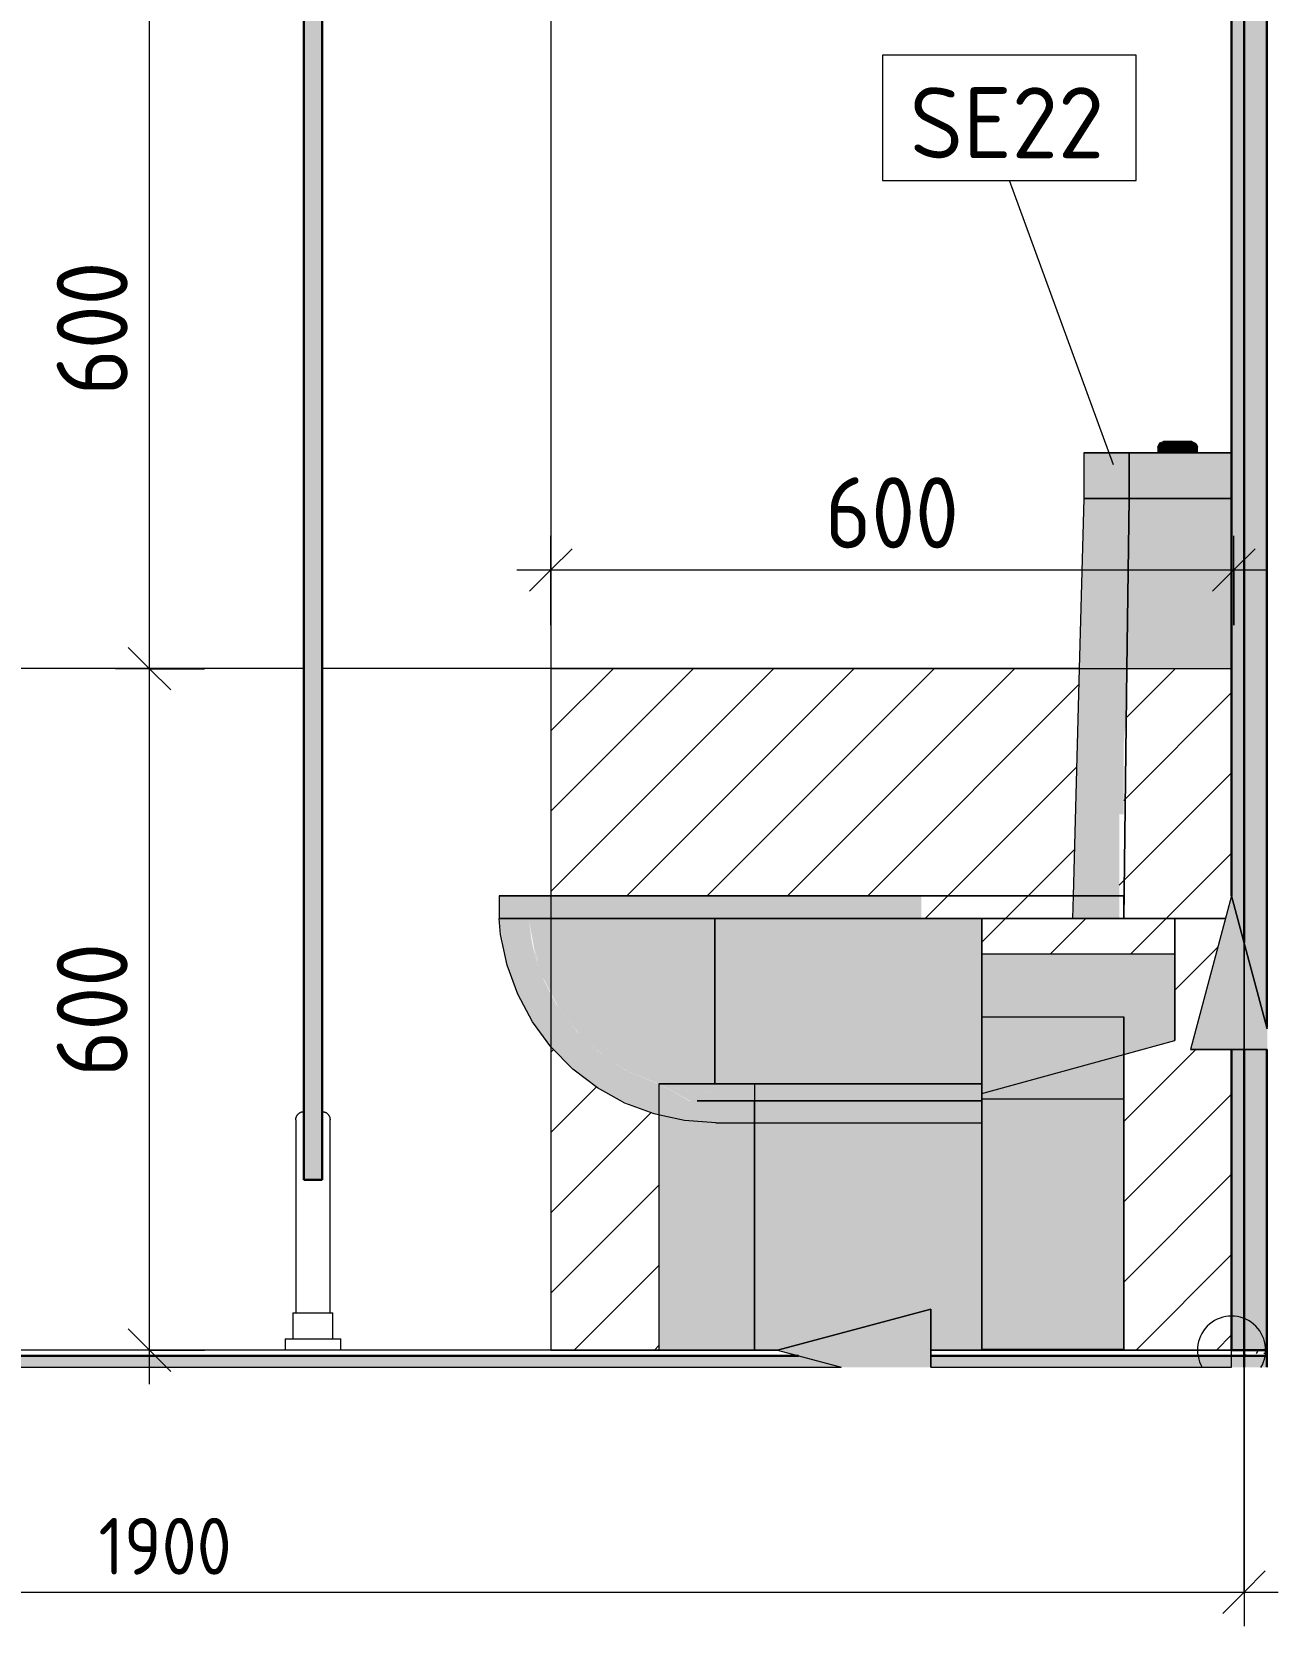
# Model space of a CAD drawing. Header units: millimetres. Extents: x 88919 to 135993, y -1987 to 12871.
# Drawn here: x 134895 to 135993, y 8157 to 9561 of the extents above; entities that cross this region are included whole.
import ezdxf

# ---------------------------------------------------------------- set-up
doc = ezdxf.new("R2010")
doc.units = ezdxf.units.MM
for name, color, linetype, lineweight in [('A-ANNO-DIMS', 7, 'Continuous', 9), ('A-ANNO-DIMS-25', 7, 'Continuous', 9), ('A-DETL', 7, 'Continuous', 9), ('A-DETL-GENF', 7, 'Continuous', 9), ('A-FLOR', 7, 'Continuous', 9), ('A-GENM', 7, 'Continuous', 9), ('A-GENM-1', 7, 'Continuous', 30), ('A-WALL-PATT', 7, 'Continuous', 9), ('P-SANR-FIXT', 7, 'Continuous', 9), ('P-SANR-FIXT-IDEN', 7, 'Continuous', 9)]:
    doc.layers.add(name, color=color, linetype=linetype, lineweight=lineweight)
for name, color, linetype, lineweight, true_color in [('A-DETL-GENF-2', 7, 'Continuous', 9, 0xe0e0e0), ('A-FLOR-1', 7, 'Continuous', 9, 0x787878), ('A-FLOR-FNSH-1', 7, 'Continuous', 30, 0x3c3c3c), ('A-WALL-4', 7, 'Continuous', 30, 0x3c3c3c), ('A-WALL-FNSH-2', 7, 'Continuous', 30, 0x3c3c3c), ('I-WALL-1', 7, 'Continuous', 9, 0x787878)]:
    doc.layers.add(name, color=color, linetype=linetype, lineweight=lineweight, true_color=true_color)
doc.layers.add('P-SANR-FIXT-2', color=7, linetype='Continuous', lineweight=9, transparency=0.7)
doc.styles.add('GOST Common_7', font='GOST_Common.ttf', dxfattribs={"height": 62.5})
doc.styles.add('ISOCPEUR_2', font='isocpeur.ttf', dxfattribs={"width": 0.9, "height": 62.5})
doc.styles.add('ISOCPEUR_3', font='isocpeur.ttf', dxfattribs={"width": 0.9, "height": 50})
doc.dimstyles.new('ISO-2_0_0_9К_Средний_округл2', dxfattribs={"dimscale": 304.8, "dimtxt": 49.799059, "dimasz": 0.123031, "dimexe": 0.098425, "dimexo": 0, "dimgap": 0, "dimtad": 1, "dimdec": 0, "dimrnd": 10, "dimzin": 0, "dimdsep": 46, "dimtxsty": 'ISOCPEUR_3', "dimblk1": 'OBLIQUE', "dimblk2": 'OBLIQUE', "dimsah": 1, "dimcen": 0.09, "dimdle": 0.098425, "dimazin": 0, "dimtfac": 1, "dimtdec": 4, "dimtix": 1, "dimtmove": 0, "dimatfit": 3, "dimfxl": 1, "dimtvp": 1, "dimtolj": 1, "dimtzin": 0, "dimarcsym": 2})
doc.dimstyles.new('ISO-2_5_0_9К_БОЛЬШОЙ_1', dxfattribs={"dimscale": 304.8, "dimtxt": 62.248823, "dimasz": 0.123031, "dimexe": 0.098425, "dimexo": 0.246063, "dimgap": 0, "dimtad": 1, "dimdec": 0, "dimrnd": 10, "dimzin": 0, "dimdsep": 46, "dimtxsty": 'ISOCPEUR_2', "dimblk1": 'OBLIQUE', "dimblk2": 'OBLIQUE', "dimsah": 1, "dimcen": 0.09, "dimdle": 0.098425, "dimazin": 0, "dimtfac": 1, "dimtdec": 4, "dimtix": 1, "dimtmove": 0, "dimatfit": 3, "dimfxl": 1, "dimtvp": 1, "dimtolj": 1, "dimtzin": 0, "dimarcsym": 2})
pattern_1 = [(0, (125982.7886, 0), (30.48, 7.62), [2.515, -20.345, 2.515, -20.345, -121.92]), (0, (125982.7886, 0), (30.48, 7.62), [-45.72, 2.515, -43.205, 2.515, -20.345, -53.34]), (0, (125982.7886, 0), (30.48, 7.62), [-114.3, 2.515, -12.725, 2.515, -35.585]), (120, (125994.2186, 3.81), (-21.8391136, 22.5864543), [2.515, -20.345, 2.515, -20.345, -121.92]), (120, (125994.2186, 3.81), (-21.8391136, 22.5864543), [-45.72, 2.515, -43.205, 2.515, -20.345, -53.34]), (120, (125994.2186, 3.81), (-21.8391136, 22.5864543), [-114.3, 2.515, -12.725, 2.515, -35.585]), (240, (125998.0286, 19.05), (-8.6408864, -30.2064543), [2.515, -20.345, 2.515, -20.345, -121.92]), (240, (125998.0286, 19.05), (-8.6408864, -30.2064543), [-45.72, 2.515, -43.205, 2.515, -20.345, -53.34]), (240, (125998.0286, 19.05), (-8.6408864, -30.2064543), [-114.3, 2.515, -12.725, 2.515, -35.585])]
pattern_2 = [(45, (125982.79, 0), (-35.35534, 35.35534), [])]

# ---------------------------------------------------------------- blocks, each defined once
blk = doc.blocks.new('131_Сантехническая перегородка_Дверь 5 - СД-1-30835617-Развертка 3_27-4')
at = {"layer": 'A-GENM'}
blk.add_hatch(color=256, dxfattribs=at).paths.add_polyline_path([(9153.2, 8550), (9168, 8550), (9168, 10050), (9152, 10050), (9152, 8550)])
for p, q in [((9144.9, 8602.9), (9144.9, 8432.9)), ((9175.1, 8432.9), (9175.1, 8602.9)), ((9142.4, 8432.9), (9142.4, 8410)), ((9142.4, 8432.9), (9160, 8432.9)), ((9160, 8432.9), (9177.6, 8432.9)), ((9177.6, 8410), (9177.6, 8432.9)), ((9135.4, 8410), (9135.4, 8400)), ((9135.4, 8410), (9160, 8410)), ((9160, 8410), (9184.6, 8410)), ((9184.6, 8400), (9184.6, 8410))]:
    blk.add_line(p, q, dxfattribs=at)
at = {"layer": 'A-GENM', "flags": 128}
for points in [[(9144.9, 8602.9), (9144.9, 8603.2), (9145, 8603.5), (9145, 8603.8), (9145, 8604.1), (9145.1, 8604.3), (9145.1, 8604.6), (9145.2, 8604.9), (9145.3, 8605.2), (9145.4, 8605.4), (9145.5, 8605.7), (9145.6, 8605.9), (9145.7, 8606.2), (9145.9, 8606.4), (9146, 8606.7), (9146.2, 8606.9), (9146.3, 8607.2), (9146.5, 8607.4), (9146.7, 8607.6), (9146.9, 8607.8), (9147.1, 8608), (9147.3, 8608.2), (9147.5, 8608.4), (9147.7, 8608.6), (9147.9, 8608.7), (9148.2, 8608.9), (9148.4, 8609), (9148.7, 8609.2), (9148.9, 8609.3), (9149.2, 8609.4), (9149.4, 8609.5), (9149.7, 8609.6), (9150, 8609.7), (9150.2, 8609.8), (9150.5, 8609.8), (9150.8, 8609.9), (9151.1, 8609.9), (9151.4, 8610), (9151.6, 8610), (9151.9, 8610), (9152, 8610)], [(9168, 8610), (9168.3, 8610), (9168.6, 8610), (9168.8, 8609.9), (9169.1, 8609.9), (9169.4, 8609.9), (9169.7, 8609.8), (9170, 8609.7), (9170.2, 8609.6), (9170.5, 8609.5), (9170.8, 8609.4), (9171, 8609.3), (9171.3, 8609.2), (9171.5, 8609.1), (9171.8, 8608.9), (9172, 8608.8), (9172.2, 8608.6), (9172.4, 8608.4), (9172.7, 8608.2), (9172.9, 8608.1), (9173.1, 8607.9), (9173.3, 8607.6), (9173.4, 8607.4), (9173.6, 8607.2), (9173.8, 8607), (9174, 8606.7), (9174.1, 8606.5), (9174.2, 8606.3), (9174.4, 8606), (9174.5, 8605.8), (9174.6, 8605.5), (9174.7, 8605.2), (9174.8, 8605), (9174.8, 8604.7), (9174.9, 8604.4), (9175, 8604.1), (9175, 8603.9), (9175, 8603.6), (9175.1, 8603.3), (9175.1, 8603), (9175.1, 8602.9)]]:
    blk.add_lwpolyline(points, dxfattribs=at)
at = {"layer": 'A-GENM-1'}
for p, q in [((9152, 10050), (9152, 8550)), ((9168, 8550), (9168, 10050)), ((9152, 8550), (9168, 8550))]:
    blk.add_line(p, q, dxfattribs=at)
blk = doc.blocks.new('WC Seat_2 with Cistern-Wall Based - SE22-33487382-Развертка 3_27-4')
at = {"layer": 'P-SANR-FIXT-2'}
h = blk.add_hatch(color=256, dxfattribs=at)
h.paths.add_polyline_path([(9910.8, 9200), (9908, 9199.7), (9906.5, 9199.4), (9905.9, 9198.6), (9909.1, 9199.7), (9910.8, 9200)])
h.paths.add_polyline_path([(9905.3, 9195), (9921.5, 9195), (9921.5, 9200), (9910.8, 9200), (9905.3, 9198.1), (9904.7, 9197.4), (9904, 9195), (9904.7, 9195)])
h = blk.add_hatch(color=256, dxfattribs=at)
h.paths.add_polyline_path([(9937.2, 9198.5), (9936.4, 9199.4), (9933.9, 9200), (9932.2, 9200), (9936.6, 9198.7)])
h.paths.add_polyline_path([(9935.8, 9195), (9939, 9195), (9938.3, 9197.6), (9936.6, 9198.7), (9931.5, 9200), (9921.5, 9200), (9921.5, 9195), (9935.2, 9195)])
for points in [[(9856.9, 9150), (9878.9, 9150), (9878.9, 9190), (9839, 9190), (9839, 9150), (9849.1, 9150)], [(9935.2, 9150), (9969, 9150), (9969, 9190), (9878.9, 9190), (9878.9, 9150)], [(9904, 9190), (9921.5, 9190), (9921.5, 9195), (9904, 9195), (9904, 9191.4)], [(9935.2, 9190), (9939, 9190), (9939, 9195), (9921.5, 9195), (9921.5, 9190), (9933.9, 9190)], [(9829.8, 8800), (9870.1, 8800), (9870.1, 8871.8), (9874, 8871.8), (9874, 8933.9), (9876.4, 8960.8), (9876.4, 9000), (9876.9, 9000), (9878.9, 9150), (9839, 9150), (9831.6, 8871.8), (9829.6, 8800)], [(9878.9, 9000), (9969, 9000), (9969, 9150), (9878.9, 9150), (9876.9, 9000)], [(9323.9, 8780), (9371.9, 8780), (9371.9, 8800), (9323.9, 8800), (9323.9, 8780.2)], [(9487.7, 8780), (9501.9, 8780), (9501.9, 8800), (9371.9, 8800), (9371.9, 8780), (9484.9, 8780)], [(9551.7, 8780), (9565.7, 8780), (9565.7, 8800), (9501.9, 8800), (9501.9, 8780), (9544.2, 8780)], [(9615.4, 8780), (9695.7, 8780), (9695.7, 8800), (9565.7, 8800), (9565.7, 8780), (9609.4, 8780)], [(9830.3, 8780), (9870.1, 8780), (9870.1, 8800), (9829.6, 8800), (9829.3, 8780)], [(9674.6, 8634.4), (9749.1, 8634.4), (9749.1, 8780), (9513.9, 8780), (9513.9, 8634.4), (9636.6, 8634.4)], [(9874, 8660.4), (9919, 8672.7), (9919, 8748.6), (9749.1, 8748.6), (9749.1, 8693.6), (9874, 8693.6), (9874, 8660.4)], [(9749.1, 8626.1), (9874, 8660.5), (9874, 8693.6), (9749.1, 8693.6), (9749.1, 8626.8)], [(9874, 8400.7), (9874, 8660.4), (9749.1, 8626.1), (9749.1, 8400.7), (9870.1, 8400.7)], [(9474.1, 8606.9), (9474.1, 8611.1), (9486.1, 8611.1), (9486.1, 8611.9), (9490.2, 8611.1), (9491.5, 8612.7), (9491.3, 8619.5), (9464.6, 8634.3), (9464.6, 8607.7), (9465.8, 8607.4), (9465.9, 8608.5), (9469.3, 8607.8), (9469.3, 8608.4), (9469.8, 8608.3), (9469.8, 8609)], [(9548.9, 8626.1), (9749.1, 8626.1), (9749.1, 8634.4), (9548.9, 8634.4), (9548.9, 8626.1)], [(9654, 8619.4), (9749.1, 8619.4), (9749.1, 8626.1), (9548.9, 8626.1), (9549.1, 8619.4), (9640.8, 8619.4)], [(9464.6, 8400), (9490.6, 8400), (9491.4, 8601.9), (9479.1, 8603.9), (9473.9, 8604.9), (9464.6, 8607.4), (9464.6, 8506.6)], [(9528.5, 8600.1), (9548.9, 8600.3), (9548.9, 8619.4), (9491.5, 8619.4), (9491.5, 8601.9), (9498.4, 8601.2), (9518.3, 8600.1), (9527.9, 8600.1)], [(9609.4, 8600.1), (9749.1, 8600.2), (9749.1, 8619.4), (9548.9, 8619.4), (9549.1, 8600.1)], [(9490.6, 8400), (9548.9, 8400), (9548.9, 8600.1), (9510.7, 8600.4), (9491.9, 8601.9), (9491.4, 8601.6), (9491, 8506.6)], [(9549.1, 8400), (9569, 8400), (9704.2, 8436.2), (9704.2, 8400), (9749.1, 8400), (9749.1, 8600.1), (9548.9, 8600.1), (9548.9, 8400)]]:
    blk.add_hatch(color=256, dxfattribs=at).paths.add_polyline_path(points)
h = blk.add_hatch(color=256, dxfattribs=at)
h.paths.add_polyline_path([(9491.4, 8601.9), (9491.5, 8612.7), (9490.2, 8611.1), (9486.1, 8611.9), (9486.1, 8611.1), (9474.1, 8611.1), (9474.1, 8606.9), (9469.8, 8609), (9469.7, 8608.3), (9469.3, 8608.4), (9469.3, 8607.8), (9465.8, 8608.5), (9465.8, 8607.4), (9465.9, 8607.1), (9476, 8604.5), (9486.1, 8602.7), (9490.6, 8602)])
h.paths.add_polyline_path([(9324, 8780), (9326.9, 8757.2), (9327.7, 8754.1), (9324.7, 8774.9)])
h = blk.add_hatch(color=256, dxfattribs=at)
h.paths.add_polyline_path([(9324, 8780), (9326.9, 8757.2), (9326.2, 8761.6), (9324.6, 8774.9)])
h.paths.add_polyline_path([(9338.3, 8718), (9333.6, 8732.2), (9330.8, 8740.7), (9332.4, 8734.7), (9336.8, 8721.8), (9337.6, 8719.7)])
h.paths.add_polyline_path([(9464.6, 8607.4), (9464.6, 8634.4), (9462.8, 8634.9), (9435.5, 8646.3), (9413.3, 8661.2), (9393, 8680.1), (9381.1, 8694.5), (9374.4, 8704.4), (9366.4, 8719.7), (9364, 8724.6), (9359.8, 8734.3), (9356.9, 8743.4), (9353.8, 8754.7), (9352.1, 8763.3), (9350, 8780), (9324, 8780), (9326.7, 8762.2), (9329.2, 8747.5), (9331.2, 8740.1), (9338.6, 8717.4), (9345.3, 8703), (9353.9, 8688), (9366.3, 8670.9), (9379.6, 8656.1), (9406.5, 8634.1), (9422.7, 8623.9), (9450.7, 8611.3), (9464.6, 8607.5)])
h.paths.add_polyline_path([(9331.8, 8736.8), (9328.6, 8748.3), (9329.2, 8745.9), (9330.5, 8741.2)])
h.paths.add_polyline_path([(9328.2, 8750.3), (9327.3, 8755.1), (9328.1, 8750.8)])
h = blk.add_hatch(color=256, dxfattribs=at)
h.paths.add_polyline_path([(9357.6, 8744.4), (9357.7, 8743.6), (9357.8, 8743.6)])
h.paths.add_polyline_path([(9354.1, 8754.2), (9353.3, 8756.9), (9353.9, 8754.7)])
h.paths.add_polyline_path([(9350, 8780), (9353.2, 8759.2), (9352.8, 8762), (9350.7, 8776)])
h.paths.add_polyline_path([(9350, 8780), (9353.7, 8763.2), (9352.2, 8770.1), (9350.9, 8776.4)])
h = blk.add_hatch(color=256, dxfattribs=at)
h.paths.add_polyline_path([(9352.1, 8763.3), (9353.8, 8755.1), (9352.8, 8760.2), (9352.1, 8763.2)])
h.paths.add_polyline_path([(9350, 8780), (9352.4, 8762.2), (9352.3, 8763.6), (9350.6, 8776)])
h.paths.add_polyline_path([(9464.6, 8634.3), (9464.6, 8634.4), (9513.9, 8634.4), (9513.9, 8780), (9350, 8780), (9354.9, 8753.1), (9358.2, 8743.2), (9358, 8743.2), (9354.5, 8754), (9355.7, 8748.2), (9359.3, 8735.8), (9361.5, 8730.2), (9376.5, 8701.1), (9382.2, 8693.1), (9395.5, 8677.5), (9414.9, 8660), (9435.9, 8646.2), (9464.6, 8634.4)])
h.paths.add_polyline_path([(9371.1, 8710.9), (9364.8, 8722.8), (9367.3, 8718), (9370.3, 8712.4)])
h.paths.add_polyline_path([(9354.5, 8760.2), (9351.7, 8772), (9353.1, 8766.2), (9354.4, 8760.6)])
h = blk.add_hatch(color=256, dxfattribs=at)
h.paths.add_polyline_path([(9465.9, 8634.4), (9465.9, 8634), (9467, 8633.7)])
h.paths.add_polyline_path([(9529, 8626.1), (9548.9, 8626.1), (9548.9, 8634.4), (9465.9, 8634.4), (9467, 8633.7), (9486.1, 8629), (9496.7, 8627.6), (9514.7, 8626.1), (9528.9, 8626.1)])
h.paths.add_polyline_path([(9465.9, 8634), (9465.9, 8634.4), (9465.5, 8634.1), (9465.9, 8634)])
h = blk.add_hatch(color=256, dxfattribs=at)
h.paths.add_polyline_path([(9491.3, 8619.5), (9467, 8633.7), (9465.5, 8633.9), (9490.2, 8620.1)])
h.paths.add_polyline_path([(9494.2, 8619.4), (9548.9, 8619.4), (9548.7, 8626.1), (9511, 8626.3), (9489.9, 8628.4), (9482.6, 8629.8), (9467, 8633.7), (9492.1, 8619.4)])
at = {"layer": 'P-SANR-FIXT'}
for p, q in [((9909, 9200), (9910.8, 9200)), ((9934, 9200), (9937, 9198.6)), ((9839, 9190), (9839, 9150)), ((9866.8, 9190), (9839, 9190)), ((9839, 9190), (9878.9, 9190)), ((9878.9, 9190), (9866.8, 9190)), ((9878.9, 9190), (9969, 9190)), ((9904, 9190), (9878.9, 9190)), ((9878.9, 9150), (9878.9, 9190)), ((9878.9, 9190), (9878.9, 9150)), ((9904, 9195), (9904, 9190)), ((9939, 9190), (9904, 9190)), ((9904, 9190), (9921.5, 9190)), ((9921.5, 9190), (9904, 9190)), ((9921.5, 9190), (9939, 9190)), ((9939, 9190), (9921.5, 9190)), ((9939, 9190), (9939, 9195)), ((9969, 9190), (9939, 9190)), ((9969, 9176.2), (9969, 9150)), ((9839, 9150), (9834.9, 9000)), ((9839, 9150), (9878.9, 9150)), ((9878.9, 9150), (9839, 9150)), ((9878.9, 9150), (9839, 9150)), ((9839, 9150), (9878.9, 9150)), ((9876.9, 9000), (9878.9, 9150)), ((9878.9, 9150), (9876.9, 9000)), ((9878.9, 9150), (9969, 9150)), ((9969, 9150), (9878.9, 9150)), ((9969, 9150), (9878.9, 9150)), ((9878.9, 9150), (9969, 9150)), ((9969, 9150), (9969, 9000)), ((9969, 9046.6), (9969, 9000)), ((9834.9, 9000), (9829.5, 8800)), ((9874, 8780), (9876.9, 9000)), ((9876.9, 9000), (9874, 8780)), ((9969, 9000), (9969, 8800)), ((9969, 9000), (9969, 8800)), ((9323.9, 8800), (9323.9, 8780)), ((9369.2, 8800), (9323.9, 8800)), ((9323.9, 8800), (9369.2, 8800)), ((9371.7, 8800), (9369.2, 8800)), ((9369.2, 8800), (9413.8, 8800)), ((9376.3, 8800), (9371.7, 8800)), ((9376.3, 8800), (9376.3, 8800)), ((9413.7, 8800), (9376.5, 8800)), ((9376.5, 8800), (9381.8, 8800)), ((9503.8, 8800), (9376.6, 8800)), ((9381.8, 8800), (9389.3, 8800)), ((9389.3, 8800), (9413.7, 8800)), ((9501.9, 8800), (9413.7, 8800)), ((9413.7, 8800), (9501.9, 8800)), ((9413.8, 8800), (9503.8, 8800)), ((9501.9, 8800), (9565.7, 8800)), ((9565.7, 8800), (9501.9, 8800)), ((9695.7, 8800), (9503.8, 8800)), ((9503.8, 8800), (9874, 8800)), ((9565.7, 8800), (9565.7, 8800)), ((9829.6, 8800), (9695.7, 8800)), ((9829.5, 8800), (9829, 8780)), ((9830.7, 8800), (9829.6, 8800)), ((9829.9, 8800), (9830.4, 8800)), ((9831.4, 8800), (9829.9, 8800)), ((9830.5, 8800), (9874, 8800)), ((9874, 8800), (9830.9, 8800)), ((9835, 8800), (9831.4, 8800)), ((9839.6, 8800), (9835, 8800)), ((9849.5, 8800), (9839.6, 8800)), ((9857.1, 8800), (9849.5, 8800)), ((9867.3, 8800), (9857.1, 8800)), ((9874, 8800), (9867.3, 8800)), ((9874, 8780), (9874, 8800)), ((9874, 8800), (9874, 8781.8)), ((9323.9, 8780), (9349.9, 8780)), ((9369.2, 8780), (9323.9, 8780)), ((9324, 8780), (9326.9, 8780)), ((9349.8, 8780), (9324, 8780)), ((9326.9, 8780), (9369.4, 8780)), ((9369.4, 8780), (9349.8, 8780)), ((9349.9, 8780), (9361.1, 8780)), ((9369.2, 8780), (9350, 8780)), ((9350, 8780), (9369.2, 8780)), ((9361.1, 8780), (9369.2, 8780)), ((9413.7, 8780), (9369.2, 8780)), ((9369.2, 8780), (9371.6, 8780)), ((9369.2, 8780), (9371.7, 8780)), ((9503.8, 8780), (9369.2, 8780)), ((9369.4, 8780), (9413.6, 8780)), ((9371.7, 8780), (9369.4, 8780)), ((9371.6, 8780), (9376.3, 8780)), ((9376.1, 8780), (9371.7, 8780)), ((9371.7, 8780), (9376.3, 8780)), ((9413.6, 8780), (9376.3, 8780)), ((9376.3, 8780), (9376.3, 8780)), ((9376.5, 8780), (9387.6, 8780)), ((9381.8, 8780), (9376.5, 8780)), ((9376.5, 8780), (9381.8, 8780)), ((9376.6, 8780), (9434.9, 8780)), ((9413.7, 8780), (9381.8, 8780)), ((9381.8, 8780), (9398.8, 8780)), ((9387.6, 8780), (9413.7, 8780)), ((9398.8, 8780), (9410, 8780)), ((9410, 8780), (9413.7, 8780)), ((9434.9, 8780), (9413.7, 8780)), ((9413.7, 8780), (9514.7, 8780)), ((9434.8, 8780), (9413.7, 8780)), ((9413.7, 8780), (9434.9, 8780)), ((9501.9, 8780), (9413.7, 8780)), ((9413.7, 8780), (9422.8, 8780)), ((9422.8, 8780), (9452.2, 8780)), ((9514.7, 8780), (9434.8, 8780)), ((9453.6, 8780), (9435, 8780)), ((9435, 8780), (9513.9, 8780)), ((9435, 8780), (9503.8, 8780)), ((9452.2, 8780), (9501.9, 8780)), ((9493.4, 8780), (9453.6, 8780)), ((9513.9, 8780), (9493.4, 8780)), ((9501.9, 8780), (9565.7, 8780)), ((9565.7, 8780), (9501.9, 8780)), ((9749.1, 8780), (9503.8, 8780)), ((9503.8, 8780), (9695.7, 8780)), ((9749.1, 8780), (9513.9, 8780)), ((9513.9, 8780), (9695.7, 8780)), ((9513.9, 8780), (9513.9, 8634.1)), ((9513.9, 8634.1), (9513.9, 8780)), ((9514.7, 8780), (9749.1, 8780)), ((9695.7, 8780), (9514.7, 8780)), ((9565.7, 8780), (9582.7, 8780)), ((9599.3, 8780), (9565.7, 8780)), ((9582.7, 8780), (9615.4, 8780)), ((9630.7, 8780), (9599.3, 8780)), ((9615.4, 8780), (9668.8, 8780)), ((9678.3, 8780), (9630.7, 8780)), ((9668.8, 8780), (9691.3, 8780)), ((9694.6, 8780), (9678.3, 8780)), ((9691.3, 8780), (9694.6, 8780)), ((9694.6, 8780), (9695.7, 8780)), ((9695.7, 8780), (9694.6, 8780)), ((9749.1, 8780), (9695.7, 8780)), ((9695.7, 8780), (9749.1, 8780)), ((9695.7, 8780), (9749.1, 8780)), ((9749.1, 8780), (9749.1, 8693.5)), ((9749.1, 8759.1), (9749.1, 8780)), ((9749.1, 8693.5), (9749.1, 8780)), ((9749.1, 8780), (9749.1, 8758.1)), ((9749.1, 8780), (9919, 8780)), ((9829, 8780), (9749.1, 8780)), ((9749.1, 8780), (9749.1, 8764.2)), ((9749.1, 8759.1), (9749.1, 8780)), ((9874, 8780), (9749.1, 8780)), ((9749.1, 8780), (9829, 8780)), ((9829, 8780), (9830.3, 8780)), ((9874, 8780), (9829, 8780)), ((9874, 8780), (9829, 8780)), ((9829, 8780), (9874, 8780)), ((9830.3, 8780), (9834.1, 8780)), ((9834.1, 8780), (9849.2, 8780)), ((9849.2, 8780), (9874, 8780)), ((9874, 8781.8), (9874, 8780)), ((9874, 8780), (9919, 8780)), ((9963.6, 8780), (9874, 8780)), ((9919, 8780), (9874, 8780)), ((9919, 8780), (9963.6, 8780)), ((9919, 8748.6), (9919, 8780)), ((9919, 8780), (9919, 8764.2)), ((9749.1, 8764.2), (9749.1, 8748.6)), ((9919, 8764.2), (9919, 8748.6)), ((9749.1, 8753.9), (9749.1, 8759.1)), ((9749.1, 8753.9), (9749.1, 8759.1)), ((9749.1, 8758.1), (9749.1, 8742.3)), ((9749.1, 8748.5), (9749.1, 8753.9)), ((9749.1, 8748.6), (9749.1, 8753.9)), ((9919, 8748.6), (9749.1, 8748.6)), ((9919, 8748.6), (9749.1, 8748.6)), ((9919, 8748.6), (9749.1, 8748.6)), ((9749.1, 8748.6), (9749.1, 8742.3)), ((9749.1, 8649.3), (9749.1, 8748.6)), ((9919, 8748.6), (9749.1, 8748.6)), ((9749.1, 8621.2), (9749.1, 8748.5)), ((9919, 8672.7), (9919, 8748.6)), ((9919, 8748.6), (9919, 8672.7)), ((9749.1, 8742.3), (9749.1, 8732.6)), ((9749.1, 8742.3), (9749.1, 8732.7)), ((9749.1, 8732.7), (9749.1, 8728.4)), ((9749.1, 8732.6), (9749.1, 8721.8)), ((9749.1, 8728.4), (9749.1, 8721.8)), ((9749.1, 8721.8), (9749.1, 8712.7)), ((9749.1, 8721.8), (9749.1, 8712.7)), ((9749.1, 8712.7), (9749.1, 8702.5)), ((9749.1, 8712.7), (9749.1, 8709.1)), ((9749.1, 8709.1), (9749.1, 8702.5)), ((9749.1, 8702.5), (9749.1, 8694.1)), ((9749.1, 8702.5), (9749.1, 8694.1)), ((9749.1, 8694.1), (9749.1, 8684.6)), ((9749.1, 8694.1), (9749.1, 8693.5)), ((9749.1, 8643.7), (9749.1, 8693.6)), ((9749.1, 8693.6), (9749.1, 8649.5)), ((9749.1, 8693.6), (9772.3, 8693.6)), ((9749.1, 8693.6), (9772.3, 8693.6)), ((9749.1, 8649.5), (9749.1, 8693.6)), ((9749.1, 8693.6), (9749.1, 8643.7)), ((9749.1, 8693.6), (9772.3, 8693.6)), ((9749.1, 8693.6), (9772.3, 8693.6)), ((9749.1, 8693.5), (9749.1, 8643.4)), ((9749.1, 8650.5), (9749.1, 8693.5)), ((9749.1, 8693.5), (9749.1, 8684.6)), ((9772.3, 8693.6), (9874, 8693.6)), ((9772.3, 8693.6), (9874, 8693.6)), ((9772.3, 8693.6), (9874, 8693.6)), ((9772.3, 8693.6), (9874, 8693.6)), ((9874, 8679.1), (9874, 8693.6)), ((9874, 8693.6), (9874, 8679.1)), ((9874, 8679.1), (9874, 8693.6)), ((9874, 8693.6), (9874, 8679.1)), ((9749.1, 8684.6), (9749.1, 8677.1)), ((9749.1, 8684.6), (9749.1, 8677.1)), ((9749.1, 8677.1), (9749.1, 8669)), ((9749.1, 8677.1), (9749.1, 8668.6)), ((9874, 8667.5), (9874, 8679)), ((9874, 8679), (9874, 8667.4)), ((9874, 8670.4), (9874, 8679)), ((9874, 8679), (9874, 8677.2)), ((9874, 8677.2), (9874, 8621.1)), ((9749.1, 8669), (9749.1, 8662.2)), ((9749.1, 8668.6), (9749.1, 8662.2)), ((9749.1, 8662.2), (9749.1, 8654.9)), ((9749.1, 8662.2), (9749.1, 8654.8)), ((9874, 8660.4), (9919, 8672.7)), ((9874, 8400.7), (9874, 8670.4)), ((9874, 8664.6), (9874, 8667.2)), ((9874, 8667.1), (9874, 8664.5)), ((9874, 8662.6), (9874, 8664.6)), ((9874, 8664.5), (9874, 8662.6)), ((9874, 8661.2), (9874, 8662.5)), ((9874, 8662.4), (9874, 8661.2)), ((9749.1, 8626.1), (9874, 8660.4)), ((9749.1, 8654.9), (9749.1, 8649.3)), ((9749.1, 8654.8), (9749.1, 8649.5)), ((9749.1, 8643.3), (9749.1, 8650.5)), ((9749.1, 8649.5), (9749.1, 8643.7)), ((9749.1, 8634.4), (9749.1, 8649.5)), ((9749.1, 8649.5), (9749.1, 8643.3)), ((9749.1, 8649.3), (9749.1, 8643.3)), ((9749.1, 8638.8), (9749.1, 8649.3)), ((9874, 8660.5), (9874, 8661.2)), ((9874, 8661.1), (9874, 8660.5)), ((9874, 8621.1), (9874, 8660.4)), ((9874, 8660.4), (9874, 8400.7)), ((9465.9, 8634.4), (9464.6, 8634.4)), ((9464.6, 8634.4), (9464.8, 8634.4)), ((9464.6, 8634.3), (9464.6, 8608.1)), ((9464.8, 8634.4), (9549.1, 8634.4)), ((9469.7, 8634.4), (9465.9, 8634.4)), ((9475.9, 8634.4), (9469.7, 8634.4)), ((9484.3, 8634.4), (9476, 8634.4)), ((9494.7, 8634.4), (9484.4, 8634.4)), ((9506.7, 8634.4), (9494.8, 8634.4)), ((9520, 8634.4), (9506.9, 8634.4)), ((9513.9, 8634.1), (9513.9, 8634.1)), ((9534.2, 8634.4), (9520.2, 8634.4)), ((9548.9, 8634.4), (9534.4, 8634.4)), ((9548.9, 8634.4), (9548.9, 8627.7)), ((9549.1, 8634.4), (9749.1, 8634.4)), ((9749.1, 8634.4), (9549.1, 8634.4)), ((9749.1, 8637.3), (9749.1, 8643.6)), ((9749.1, 8643.6), (9749.1, 8640)), ((9749.1, 8643.6), (9749.1, 8637.3)), ((9749.1, 8643.3), (9749.1, 8639.8)), ((9749.1, 8640), (9749.1, 8643.3)), ((9749.1, 8643.3), (9749.1, 8640)), ((9749.1, 8643.3), (9749.1, 8639.4)), ((9749.1, 8639.8), (9749.1, 8634.4)), ((9749.1, 8637.2), (9749.1, 8639.8)), ((9749.1, 8639.8), (9749.1, 8639.4)), ((9749.1, 8639.7), (9749.1, 8634.2)), ((9749.1, 8639.4), (9749.1, 8635)), ((9749.1, 8639.4), (9749.1, 8637.2)), ((9749.1, 8634.1), (9749.1, 8638.8)), ((9749.1, 8634.4), (9749.1, 8637.3)), ((9749.1, 8637.3), (9749.1, 8634.4)), ((9749.1, 8637), (9749.1, 8634.7)), ((9749.1, 8634.1), (9749.1, 8636.9)), ((9749.1, 8634.7), (9749.1, 8634.1)), ((9749.1, 8634.7), (9749.1, 8634.1)), ((9749.1, 8627.7), (9749.1, 8634.4)), ((9749.1, 8634.4), (9749.1, 8633.9)), ((9749.1, 8621.5), (9749.1, 8634.4)), ((9749.1, 8634.4), (9749.1, 8609.8)), ((9749.1, 8634.4), (9749.1, 8621.5)), ((9749.1, 8633.8), (9749.1, 8634.4)), ((9749.1, 8634.4), (9749.1, 8627.7)), ((9749.1, 8627.7), (9749.1, 8634.4)), ((9749.1, 8634.2), (9749.1, 8627.4)), ((9749.1, 8627.7), (9749.1, 8634.1)), ((9749.1, 8634.1), (9749.1, 8632.3)), ((9749.1, 8634.1), (9749.1, 8632.1)), ((9749.1, 8626.1), (9749.1, 8634.1)), ((9749.1, 8633.9), (9749.1, 8627.7)), ((9749.1, 8619.4), (9749.1, 8633.8)), ((9548.9, 8627.4), (9548.9, 8626.1)), ((9548.9, 8626.1), (9548.9, 8619.4)), ((9749.1, 8632.3), (9749.1, 8628.8)), ((9749.1, 8632.1), (9749.1, 8628.8)), ((9749.1, 8628.8), (9749.1, 8627.7)), ((9749.1, 8628.8), (9749.1, 8627.5)), ((9749.1, 8626.1), (9749.1, 8627.5)), ((9749.1, 8627.5), (9749.1, 8626.1)), ((9749.1, 8627.5), (9749.1, 8626.1)), ((9749.1, 8626.1), (9749.1, 8627.5)), ((9749.1, 8627.5), (9749.1, 8626.1)), ((9749.1, 8627.4), (9749.1, 8626.6)), ((9749.1, 8626.4), (9749.1, 8627.4)), ((9749.1, 8627.3), (9749.1, 8625.9)), ((9749.1, 8600.1), (9749.1, 8626.1)), ((9749.1, 8626.1), (9749.1, 8621.1)), ((9749.1, 8626.1), (9749.1, 8619.4)), ((9749.1, 8600.1), (9749.1, 8626.1)), ((9749.1, 8625.9), (9749.1, 8609.9)), ((9749.1, 8621.1), (9749.1, 8621.5)), ((9749.1, 8621.5), (9749.1, 8400)), ((9749.1, 8606.2), (9749.1, 8621.2)), ((9749.1, 8621.1), (9749.1, 8600.1)), ((9874, 8621.1), (9749.1, 8621.1)), ((9749.1, 8400.7), (9749.1, 8621.1)), ((9874, 8621.1), (9749.1, 8621.1)), ((9874, 8400.7), (9874, 8621.1)), ((9874, 8621.1), (9874, 8400.7)), ((9464.6, 8608.1), (9464.6, 8400)), ((9498.4, 8619.4), (9511.4, 8619.4)), ((9498.5, 8619.4), (9498.4, 8619.4)), ((9511.5, 8619.4), (9498.5, 8619.4)), ((9511.4, 8619.4), (9548.9, 8619.4)), ((9549.1, 8619.4), (9511.5, 8619.4)), ((9548.9, 8600.3), (9548.9, 8619.4)), ((9548.9, 8619.4), (9548.9, 8600.3)), ((9749.1, 8619.4), (9549.1, 8619.4)), ((9549.1, 8619.4), (9749.1, 8619.4)), ((9749.1, 8610.3), (9749.1, 8619.4)), ((9749.1, 8619.4), (9749.1, 8600.1)), ((9749.1, 8400.7), (9749.1, 8610.3)), ((9749.1, 8609.9), (9749.1, 8609.5)), ((9749.1, 8609.8), (9749.1, 8400.7)), ((9749.1, 8609.5), (9749.1, 8600.1)), ((9749.1, 8600.1), (9749.1, 8606.2)), ((9514.7, 8600.1), (9749.1, 8600.1)), ((9548.9, 8400), (9548.9, 8600.1)), ((9548.9, 8600.1), (9548.9, 8400)), ((9749.1, 8600.1), (9749.1, 8400.7)), ((9749.1, 8400.7), (9749.1, 8600.1)), ((9749.1, 8600.1), (9749.1, 8400.7)), ((9749.1, 8400.7), (9749.1, 8600.1)), ((9749.1, 8400.7), (9874, 8400.7)), ((9749.1, 8400.7), (9874, 8400.7)), ((9749.1, 8400.7), (9874, 8400.7)), ((9749.1, 8400.7), (9874, 8400.7)), ((9749.1, 8400), (9749.1, 8400.7)), ((9749.1, 8400.7), (9749.1, 8400)), ((9749.1, 8400), (9749.1, 8400.7))]:
    blk.add_line(p, q, dxfattribs=at)
at = {"layer": 'P-SANR-FIXT', "flags": 128}
for points in [[(9904, 9195), (9905.9, 9198.9), (9909, 9200)], [(9921.5, 9200), (9914.8, 9200), (9910.2, 9200), (9909, 9200)], [(9910.9, 9200), (9916.1, 9200), (9921.5, 9200)], [(9921.5, 9200), (9928.2, 9200), (9932.8, 9200), (9934, 9200)], [(9934, 9200), (9932.1, 9200), (9926.9, 9200), (9921.5, 9200)], [(9937, 9198.6), (9937.9, 9198.1), (9939, 9195)], [(9369.5, 8667), (9353.2, 8689.1), (9340.3, 8713.3), (9330.9, 8739.1), (9325.3, 8766), (9324, 8780)], [(9434.8, 8617.6), (9410.7, 8630.9), (9388.8, 8647.4), (9369.5, 8667)], [(9468.2, 8606.3), (9460.5, 8608), (9434.8, 8617.6)], [(9514.7, 8600.1), (9487.3, 8602.1), (9468.2, 8606.3)]]:
    blk.add_lwpolyline(points, dxfattribs=at)
blk = doc.blocks.new('Начало раскладки_красным - Начало раскладки_красным-26113037-Развертка 3_27-4')
at = {"layer": 'A-DETL-GENF'}
for points in [[(9969, 8664.8), (10000.4, 8664.8), (10000.4, 8682.8), (9969, 8800), (9932.8, 8664.8), (9935.2, 8664.8)], [(9704.2, 8384.9), (9704.2, 8436.2), (9569, 8400), (9625.3, 8384.9)]]:
    blk.add_hatch(color=256, dxfattribs=at).paths.add_polyline_path(points)
for p, q in [((9969, 8800), (9932.8, 8664.8)), ((9969, 8800), (9932.8, 8664.8)), ((10000.4, 8682.8), (9969, 8800)), ((9969, 8800), (10000.4, 8682.8)), ((9932.8, 8664.8), (10000.4, 8664.8)), ((10000.4, 8664.8), (9932.8, 8664.8)), ((9969, 8430), (9969, 8664.8)), ((9704.2, 8436.2), (9569, 8400)), ((9569, 8400), (9704.2, 8436.2)), ((9704.2, 8384.9), (9704.2, 8436.2)), ((9704.2, 8436.2), (9704.2, 8384.9)), ((9569, 8400), (9625.3, 8384.9)), ((9569, 8400), (9625.3, 8384.9)), ((9939, 8400), (9704.2, 8400))]:
    blk.add_line(p, q, dxfattribs=at)
blk.add_arc((9969, 8400), 30, 329.3945, 210.6055, dxfattribs=at)
blk = doc.blocks.new('DIMBLOCK59-Развертка 3_27-4')
at = {"layer": 'A-ANNO-DIMS-25'}
for p, q in [((135962.8, 10200), (135962.8, 8157)), ((135962.8, 8187), (135962.8, 10200)), ((134062.8, 8400), (134062.8, 8157)), ((134062.8, 8187), (134062.8, 8400)), ((134062.8, 8187), (135992.8, 8187))]:
    blk.add_line(p, q, dxfattribs=at)
at = {"layer": 'A-ANNO-DIMS-25', "lineweight": 20}
for p, q in [((134062.8, 8187), (134081.5, 8205.7)), ((135962.8, 8187), (135981.5, 8205.7)), ((134062.8, 8187), (134044, 8168.2)), ((135962.8, 8187), (135944, 8168.2))]:
    blk.add_line(p, q, dxfattribs=at)
at = {"layer": 'A-ANNO-DIMS-25', "color": 0, "insert": (134953.9, 8252.3), "char_height": 50, "width": 141.353, "attachment_point": 1, "line_spacing_factor": 1.149209, "style": 'ISOCPEUR_3'}
blk.add_mtext('1900', dxfattribs=at)
blk = doc.blocks.new('_Oblique')
at = {"color": 0, "linetype": 'ByBlock', "lineweight": -2}
blk.add_line((-0.5, -0.5), (0.5, 0.5), dxfattribs=at)
blk = doc.blocks.new('DIMBLOCK60-Развертка 3_27-4')
at = {"layer": 'A-ANNO-DIMS-25', "lineweight": 20}
for p, q in [((134998.8, 9000), (134980, 9018.8)), ((134998.8, 9000), (135017.5, 8981.3)), ((134998.8, 8400), (134980, 8418.7)), ((134998.8, 8400), (135017.5, 8381.2))]:
    blk.add_line(p, q, dxfattribs=at)
at = {"layer": 'A-ANNO-DIMS-25'}
for p, q in [((135047.3, 9000), (134968.8, 9000)), ((134998.8, 8370), (134998.8, 9000)), ((134998.8, 9000), (135047.3, 9000)), ((135047.3, 8400), (134968.8, 8400)), ((134998.8, 8400), (135047.3, 8400))]:
    blk.add_line(p, q, dxfattribs=at)
at = {"layer": 'A-ANNO-DIMS-25', "color": 0, "insert": (134917.1, 8640.7), "char_height": 62.5, "width": 142.215, "attachment_point": 1, "rotation": 90, "line_spacing_factor": 1.149209, "style": 'ISOCPEUR_2'}
blk.add_mtext('600', dxfattribs=at)
blk = doc.blocks.new('DIMBLOCK61-Развертка 3_27-4')
at = {"layer": 'A-ANNO-DIMS-25', "lineweight": 20}
for p, q in [((134998.8, 9600), (134980, 9618.8)), ((134998.8, 9600), (135017.5, 9581.3)), ((134998.8, 9000), (134980, 9018.8)), ((134998.8, 9000), (135017.5, 8981.3))]:
    blk.add_line(p, q, dxfattribs=at)
at = {"layer": 'A-ANNO-DIMS-25'}
for p, q in [((135047.3, 9600), (134968.8, 9600)), ((134998.8, 9000), (134998.8, 9600)), ((134998.8, 9600), (135047.3, 9600)), ((135047.3, 9000), (134968.8, 9000)), ((134998.8, 9000), (135047.3, 9000))]:
    blk.add_line(p, q, dxfattribs=at)
at = {"layer": 'A-ANNO-DIMS-25', "color": 0, "insert": (134917.1, 9240.7), "char_height": 62.5, "width": 142.215, "attachment_point": 1, "rotation": 90, "line_spacing_factor": 1.149209, "style": 'ISOCPEUR_2'}
blk.add_mtext('600', dxfattribs=at)
blk = doc.blocks.new('DIMBLOCK64-Развертка 3_27-4')
at = {"layer": 'A-ANNO-DIMS-25'}
for p, q in [((135352.3, 9038.5), (135352.3, 9117)), ((135953.8, 9038.5), (135953.8, 9117)), ((135322.3, 9087), (135983.8, 9087)), ((135352.3, 9087), (135352.3, 9038.5)), ((135953.8, 9087), (135953.8, 9038.5))]:
    blk.add_line(p, q, dxfattribs=at)
at = {"layer": 'A-ANNO-DIMS-25', "lineweight": 20}
for p, q in [((135352.3, 9087), (135371, 9105.7)), ((135953.8, 9087), (135972.5, 9105.7)), ((135352.3, 9087), (135333.5, 9068.2)), ((135953.8, 9087), (135935, 9068.2))]:
    blk.add_line(p, q, dxfattribs=at)
at = {"layer": 'A-ANNO-DIMS-25', "color": 0, "insert": (135593.8, 9168.6), "char_height": 62.5, "width": 142.215, "attachment_point": 1, "line_spacing_factor": 1.149209, "style": 'ISOCPEUR_2'}
blk.add_mtext('600', dxfattribs=at)
blk = doc.blocks.new('М_сантехническая_рамка1 - В рамке-30590747-Развертка 3_27-4')
at = {"layer": 'P-SANR-FIXT-IDEN'}
for p, q in [((6286.5, 9326.2), (6063.2, 9326.2)), ((6063.2, 9326.2), (6063.2, 9215.7)), ((6286.5, 9215.7), (6286.5, 9326.2)), ((6063.2, 9215.7), (6286.5, 9215.7))]:
    blk.add_line(p, q, dxfattribs=at)

msp = doc.modelspace()

# ---------------------------------------------------------------- hatches: boundary and pattern name
at = {"layer": 'A-DETL-GENF-2'}
h = msp.add_hatch(dxfattribs=at)
h.set_pattern_fill('FP_1', color=256, style=0, pattern_type=2)
h.set_pattern_definition(pattern_2)
h.paths.add_polyline_path([(135352.3, 8400), (135447.4, 8400), (135447.3, 8607.5), (135432.2, 8611.6), (135405.4, 8623.9), (135386.9, 8635.9), (135373.1, 8647.2), (135362.4, 8656.1), (135352.3, 8667.4), (135352.3, 8506.6)])
h.paths.add_polyline_path([(135918, 8400), (135951.8, 8400), (135951.8, 8664.8), (135915.6, 8664.8), (135946.4, 8780), (135901.8, 8780), (135901.8, 8672.7), (135856.8, 8660.4), (135856.8, 8400.7), (135731.9, 8400.7), (135731.9, 8400), (135890.3, 8400)])
h.paths.add_polyline_path([(135458, 8800), (135812.4, 8800), (135818, 9000), (135352.3, 9000), (135352.3, 8800), (135451, 8800)])
h = msp.add_hatch(dxfattribs=at)
h.set_pattern_fill('FP_1', color=256, style=0, pattern_type=2)
h.set_pattern_definition(pattern_2)
h.paths.add_polyline_path([(135901.8, 8748.6), (135901.8, 8780), (135946.4, 8780), (135951.8, 8800), (135951.8, 9000), (135859.2, 9000), (135859.2, 8960.8), (135856.8, 8933.9), (135856.8, 8780), (135811.8, 8780), (135812.4, 8800), (135678.5, 8800), (135678.5, 8780), (135731.9, 8780), (135731.9, 8748.6), (135856.8, 8748.6)])
h.paths.add_polyline_path([(135852.9, 8800), (135856.8, 8800), (135856.8, 8871.8), (135852.9, 8871.8)])
h = msp.add_hatch(dxfattribs=at)
h.set_pattern_fill('FP_1', color=256, style=0, pattern_type=2)
h.set_pattern_definition(pattern_2)
h.paths.add_polyline_path([(135852.9, 8780), (135856.8, 8780), (135856.8, 8800), (135852.9, 8800)])
at = {"layer": 'A-FLOR-1'}
h = msp.add_hatch(dxfattribs=at)
h.set_pattern_fill('FP_26', color=256, style=0, pattern_type=2)
h.set_pattern_definition([(45, (125982.789, 0), (-18.85854, 18.85854), [26.67, -4.445, 0.889, -4.445]), (45, (125982.789, 18.847), (-18.85854, 18.85854), []), (50, (125982.789, 0), (31.882273, -2.78904), [3.334, -36.671]), (355, (125982.79, 0), (-6.16744, 33.43476), [2.667, -29.337]), (100.451, (125985.446, -0.232), (25.71478, 30.64491), [2.833, -31.166]), (46.184, (125982.79, 8.89), (47.43861, -7.35742), [5.001, -55.007]), (96.636, (125986.74, 8.277), (41.54552, 43.30015), [4.25, -46.749]), (351.184, (125982.79, 8.89), (41.54594, 43.29915), [4, -44.006]), (21, (125987.234, 6.667), (26.53271, -17.896184), [3.334, -36.671]), (326, (125987.234, 6.667), (10.81533, 32.23273), [2.667, -29.337]), (71.451, (125989.445, 5.176), (37.3476, 14.33587), [2.833, -31.166]), (37.5, (125982.789, 0), (0.540908, 14.797043), [0.8382, -28.143, 0.8382, -28.943, -29.448]), (37.5, (125982.789, 0), (0.540908, 14.797043), [-58.763, 0.8382, -28.61]), (7.5, (125982.789, 0), (11.693745, 17.531323), [0.8382, -16.142, 0.8382, -27.476, -11.224]), (7.5, (125982.789, 0), (11.693745, 17.531323), [-45.295, 0.8382, -10.385]), (327.5, (125972.877, 0), (23.728552, -1.002312), [0.8382, -10.274, 0.8382, -33.833, -46.006]), (327.5, (125972.877, 0), (23.728552, -1.002312), [-45.783, 0.8382, -45.168]), (317.5, (125968.432, 0), (25.92281, 4.44989), [0.8382, -13.608, 0.8382, -22.187, -32.671]), (317.5, (125968.432, 0), (25.92281, 4.44989), [-37.471, 0.8382, -31.833])])
h.paths.add_polyline_path([(133050.7, 8384.9), (135608.1, 8384.9), (135570.4, 8395), (132717.4, 8395), (132717.4, 8385), (131843.7, 8385), (131843.7, 8395), (131812.5, 8395), (131812.5, 8384.9), (133018.1, 8384.9)])
h.paths.add_polyline_path([(135951.8, 8384.9), (135983.2, 8384.9), (135983.2, 8395), (135687, 8395), (135687, 8384.9), (135918, 8384.9)])
at = {"layer": 'A-WALL-PATT'}
h = msp.add_hatch(dxfattribs=at)
h.set_pattern_fill('FP_27', color=256, style=0, pattern_type=2)
h.set_pattern_definition([(90, (135952.3, 8400), (-600, 4e-14), []), (180, (135952.3, 8400), (-7e-14, -600), [])])
h.paths.add_polyline_path([(134073.8, 8400), (135118.2, 8400), (135118.2, 8410), (135125.2, 8410), (135125.2, 8432.9), (135127.7, 8432.9), (135127.7, 8602.9), (135128.7, 8606.1), (135129.7, 8607.7), (135130.3, 8608.2), (135132.1, 8609.2), (135134.8, 8610), (135134.8, 10050), (135150.8, 10050), (135150.8, 8610), (135155.1, 8608.4), (135156, 8607.6), (135157.3, 8605.7), (135157.9, 8602.9), (135157.9, 8432.9), (135160.4, 8432.9), (135160.4, 8410), (135167.4, 8410), (135167.4, 8400), (135352.3, 8400), (135352.3, 8667.4), (135347.1, 8673.6), (135336, 8689.2), (135328.1, 8703), (135319.6, 8721.8), (135317.5, 8727.6), (135312, 8745.9), (135310.9, 8750.8), (135308.8, 8762.9), (135306.7, 8780.5), (135306.7, 8800), (135352.3, 8800), (135352.3, 9000), (135818, 9000), (135821.8, 9150), (135821.8, 9190), (135886.8, 9190), (135886.8, 9195), (135887.5, 9197.6), (135890, 9199.5), (135892.6, 9200), (135917.5, 9199.8), (135919.3, 9199.2), (135921.1, 9197.4), (135921.8, 9195), (135921.8, 9190), (135951.8, 9190), (135951.8, 10200), (134062.8, 10200), (134062.8, 10120), (134073.8, 10120), (134073.8, 8506.6)])
h.paths.add_polyline_path([(134419.2, 8895), (134089.2, 8895), (134089.2, 10095), (134789.2, 10095), (134789.2, 8895)])
at = {"layer": 'I-WALL-1'}
h = msp.add_hatch(dxfattribs=at)
h.set_pattern_fill('FP_22', color=256, style=0, pattern_type=2)
h.set_pattern_definition(pattern_1)
h.paths.add_polyline_path([(135962.8, 8400), (135982.8, 8400), (135982.8, 8664.8), (135962.8, 8664.8), (135962.8, 8506.6)])
h.paths.add_polyline_path([(135982.8, 8684.3), (135982.8, 12270), (135962.8, 12270), (135962.8, 8758.9), (135965.2, 8750.1)])
h = msp.add_hatch(color=256, dxfattribs=at)
h.paths.add_polyline_path([(135951.8, 8400), (135962.8, 8400), (135962.8, 8664.8), (135951.8, 8664.8), (135951.8, 8506.6)])
h.paths.add_polyline_path([(135962.8, 8758.9), (135962.8, 10200), (135951.8, 10200), (135951.8, 8800), (135952.9, 8795.8)])
h = msp.add_hatch(dxfattribs=at)
h.set_pattern_fill('FP_22', color=256, style=0, pattern_type=2)
h.set_pattern_definition(pattern_1)
h.paths.add_polyline_path([(135982.8, 8395), (135982.8, 8400), (135962.8, 8400), (135962.8, 8395)])

# ---------------------------------------------------------------- linework, layer by layer
at = {"layer": 'A-DETL'}
for p, q in [((135951.8, 9000), (135352.3, 9000)), ((135352.3, 9000), (135352.3, 8400)), ((135951.8, 8800), (135951.8, 9000)), ((135951.8, 8400), (135951.8, 8664.8)), ((135352.3, 8400), (135551.8, 8400)), ((135687, 8400), (135951.8, 8400))]:
    msp.add_line(p, q, dxfattribs=at)
at = {"layer": 'A-FLOR'}
for p, q in [((135551.8, 8400), (132561.9, 8400)), ((135951.8, 8400), (135687, 8400)), ((135951.8, 8385), (135951.8, 8400)), ((131843.8, 8385), (135607.8, 8385)), ((135687, 8385), (135951.8, 8385))]:
    msp.add_line(p, q, dxfattribs=at)
at = {"layer": 'A-FLOR-FNSH-1'}
for p, q in [((135570.4, 8395), (131812.5, 8395)), ((135983.2, 8395), (135687, 8395))]:
    msp.add_line(p, q, dxfattribs=at)
at = {"layer": 'A-WALL-4'}
for p, q in [((135982.8, 8684.3), (135982.8, 12270)), ((135982.8, 8384.9), (135982.8, 8664.8)), ((135982.8, 8400), (135962.8, 8400)), ((135962.8, 8400), (135962.8, 8384.9))]:
    msp.add_line(p, q, dxfattribs=at)
at = {"layer": 'A-WALL-FNSH-2'}
for p, q in [((135962.8, 8758.9), (135962.8, 11850)), ((135951.8, 10200), (135951.8, 8800)), ((135951.8, 8664.8), (135951.8, 8400)), ((135962.8, 8400), (135962.8, 8664.8)), ((135951.8, 8400), (135962.8, 8400))]:
    msp.add_line(p, q, dxfattribs=at)
at = {"layer": 'P-SANR-FIXT-IDEN'}
msp.add_line((135847.9, 9179.6), (135756.1, 9429.9), dxfattribs=at)

# ---------------------------------------------------------------- block references
at = {"layer": 'A-DETL-GENF'}
msp.add_blockref('Начало раскладки_красным - Начало раскладки_красным-26113037-Развертка 3_27-4', (125982.8, 0), dxfattribs=at)
at = {"layer": 'A-GENM'}
msp.add_blockref('131_Сантехническая перегородка_Дверь 5 - СД-1-30835617-Развертка 3_27-4', (125982.8, 0), dxfattribs=at)
at = {"layer": 'P-SANR-FIXT'}
msp.add_blockref('WC Seat_2 with Cistern-Wall Based - SE22-33487382-Развертка 3_27-4', (125982.8, 0), dxfattribs=at)
at = {"layer": 'P-SANR-FIXT-IDEN'}
msp.add_blockref('М_сантехническая_рамка1 - В рамке-30590747-Развертка 3_27-4', (129581.2, 214.2), dxfattribs=at)

# ---------------------------------------------------------------- texts
at = {"layer": 'P-SANR-FIXT-IDEN', "insert": (135668.3, 9512), "char_height": 62.5, "width": 222.468, "attachment_point": 1, "style": 'GOST Common_7'}
msp.add_mtext('SE22', dxfattribs=at)

# ---------------------------------------------------------------- dimensions: what is measured, and where the dimension line sits
at = {"layer": 'A-ANNO-DIMS'}
for base, p1, p2, dimstyle, override, picture, middle in [((135962.8, 8187), (134062.8, 8400), (135962.8, 10200), 'ISO-2_0_0_9К_Средний_округл2', {"dimpost": '<>', "dimfxl": 2617.250466}, 'DIMBLOCK59-Развертка 3_27-4', (135012.8, 8212)), ((135953.7716, 9086.9921), (135352.2886, 9113.5086), (135953.7716, 9113.5086), 'ISO-2_5_0_9К_БОЛЬШОЙ_1', {"dimpost": '<>', "dimfxl": 601.483045}, 'DIMBLOCK64-Развертка 3_27-4', (135653.0301, 9118.2421))]:
    dim = msp.add_linear_dim(base=base, p1=p1, p2=p2, dimstyle=dimstyle, override=override, dxfattribs=at)
    dim.commit()
    dim.dimension.update_dxf_attribs({"geometry": picture, "text_midpoint": middle})
for base, p1, p2, picture, middle in [((134998.8, 9600), (134972.3, 9000), (134972.3, 9600), 'DIMBLOCK61-Развертка 3_27-4', (134967.5, 9300)), ((134998.8, 9000), (134972.3, 8400), (134972.3, 9000), 'DIMBLOCK60-Развертка 3_27-4', (134967.5, 8700))]:
    dim = msp.add_linear_dim(base=base, p1=p1, p2=p2, angle=90, dimstyle='ISO-2_5_0_9К_БОЛЬШОЙ_1', override={"dimpost": '<>', "dimfxl": 600}, dxfattribs=at)
    dim.commit()
    dim.dimension.update_dxf_attribs({"geometry": picture, "text_midpoint": middle})

doc.saveas('drawing.dxf')
